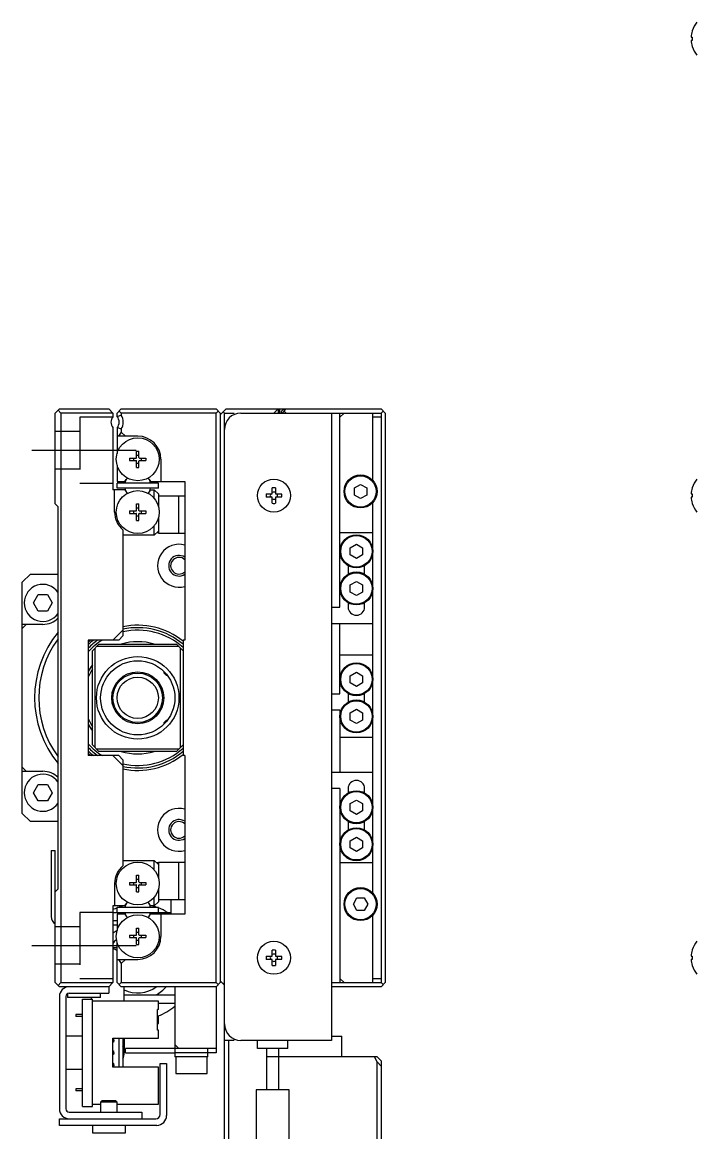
# Model space of a CAD drawing. Extents: x 0 to 718, y -8 to 403.
# Drawn here: x 0 to 81.8, y 239.9 to 374.4 of the extents above; entities that cross this region are included whole.
import ezdxf

# ---------------------------------------------------------------- set-up
doc = ezdxf.new("R2010")
doc.units = 0
doc.header["$LTSCALE"] = 0.5
doc.linetypes.add('CENTER', pattern=[50.8, 31.75, -6.35, 6.35, -6.35])
doc.linetypes.add('DASHED', pattern=[19.05, 12.7, -6.35])
for name, color, linetype in [('MSM_CENTER', 1, 'CENTER'), ('MSM_CONTINUOUS', 7, 'CONTINUOUS'), ('MSM_DASHED', 4, 'DASHED'), ('MSM_NARROW', 5, 'CONTINUOUS')]:
    doc.layers.add(name, color=color, linetype=linetype)

msp = doc.modelspace()

# ---------------------------------------------------------------- linework, layer by layer
at = {"layer": 'MSM_CENTER'}
for p, q in [((1.18, 322.57), (13.83, 322.57)), ((1.18, 262.57), (13.83, 262.57))]:
    msp.add_line(p, q, dxfattribs=at)
at = {"layer": 'MSM_CONTINUOUS'}
for p, q in [((81.19, 373.38), (81.19, 373.36)), ((81.06, 372.63), (81.19, 372.63)), ((81.19, 372.23), (81.06, 372.23)), ((81.19, 372.63), (81.19, 372.23)), ((81.19, 371.5), (81.19, 371.48)), ((4, 327.07), (4.35, 327.42)), ((4, 316.07), (4, 327.07)), ((4.5, 327.57), (4.35, 327.42)), ((4.35, 327.42), (4.7, 327.07)), ((4.5, 327.57), (10.5, 327.57)), ((4.7, 327.07), (4.7, 258.07)), ((11, 327.07), (4.7, 327.07)), ((11, 327.07), (10.5, 327.57)), ((11, 327.07), (11, 326.63)), ((11.5, 327.07), (12, 327.57)), ((11.5, 326.63), (11.5, 327.07)), ((11.75, 327.32), (12, 327.07)), ((12, 327.57), (23.5, 327.57)), ((12, 327.07), (12, 326.8)), ((23.5, 327.07), (12, 327.07)), ((24, 327.07), (23.5, 327.57)), ((23.5, 327.07), (23.75, 327.32)), ((23.5, 258.07), (23.5, 327.07)), ((24.35, 327.22), (24, 326.87)), ((24, 327.07), (24, 258.07)), ((24.7, 327.57), (24.35, 327.22)), ((24.35, 327.22), (24.5, 327.07)), ((24.5, 327.07), (25.7, 327.07)), ((24.5, 235.57), (24.5, 327.07)), ((24.7, 327.57), (43.5, 327.57)), ((26.5, 327.07), (43.5, 327.07)), ((30.5, 327.07), (31, 327.57)), ((31, 327.57), (31, 327.07)), ((31.2, 327.57), (31.2, 327.07)), ((31.4, 327.17), (31.4, 327.07)), ((32, 327.57), (31.5, 327.07)), ((31.7, 327.47), (31.9, 327.47)), ((31.75, 327.32), (32, 327.07)), ((37.5, 327.07), (37.5, 251.07)), ((38.5, 326.57), (39, 327.07)), ((38.5, 303.57), (38.5, 327.07)), ((42.5, 318.89), (42.5, 327.07)), ((44, 327.07), (43.5, 327.57)), ((43.5, 327.07), (43.75, 327.32)), ((43.5, 327.07), (43.5, 258.07)), ((44, 327.07), (44, 258.07)), ((12, 326.8), (11.5, 326.63)), ((43.5, 326.57), (42.5, 326.57)), ((11, 325.31), (11, 317.77)), ((12, 325.14), (11.5, 325.31)), ((11.5, 325.31), (11.5, 322.18)), ((12, 324.77), (11.65, 324.27)), ((12, 325.14), (12, 324.77)), ((12.5, 324.27), (12, 324.77)), ((14, 324.27), (11.5, 324.27)), ((13, 321.61), (13.8, 321.61)), ((13, 321.61), (13, 321.32)), ((13.53, 321.32), (13.53, 321.61)), ((13.86, 322.47), (14.15, 322.47)), ((13.86, 321.67), (13.86, 322.47)), ((14.15, 321.94), (13.86, 321.94)), ((14.15, 321.67), (14.15, 322.47)), ((14.21, 321.61), (15, 321.61)), ((14.47, 321.32), (14.47, 321.61)), ((15, 321.61), (15, 321.32)), ((11.5, 320.75), (11.5, 318.77)), ((13, 321.32), (13.8, 321.32)), ((13.86, 320.47), (13.86, 321.26)), ((13.86, 321), (14.15, 321)), ((13.86, 320.47), (14.15, 320.47)), ((14.15, 320.47), (14.15, 321.26)), ((14.21, 321.32), (15, 321.32)), ((16.8, 321.47), (16.8, 318.77)), ((12.45, 318.77), (12.6, 319.03)), ((15.4, 319.03), (15.55, 318.77)), ((12.45, 317.77), (11, 317.77)), ((11.2, 315.07), (11.2, 317.77)), ((11.5, 318.77), (12.45, 318.77)), ((11.5, 317.97), (11.5, 318.57)), ((16.5, 318.57), (11.5, 318.57)), ((16.5, 317.97), (11.5, 317.97)), ((12.45, 317.77), (12.58, 317.54)), ((15.55, 317.77), (15.42, 317.54)), ((15.55, 318.77), (19.7, 318.77)), ((15.55, 317.77), (16, 317.77)), ((16, 316.73), (16, 317.77)), ((16.5, 317.27), (16, 317.77)), ((16.5, 317.97), (16.5, 318.57)), ((19.7, 318.77), (19.7, 299.57)), ((30.3, 317.27), (30.3, 318)), ((30.7, 318), (30.7, 317.27)), ((40.25, 318), (41, 318.43)), ((40.25, 317.13), (40.25, 318)), ((41, 318.43), (41.75, 318)), ((41.75, 318), (41.75, 317.13)), ((81.19, 318.02), (81.19, 318)), ((16.5, 317.27), (16.5, 315.78)), ((19.7, 317.02), (16.5, 317.02)), ((19, 312.52), (19, 317.02)), ((29.57, 317.27), (30.3, 317.27)), ((30.3, 316.87), (29.57, 316.87)), ((30.3, 316.14), (30.3, 316.87)), ((30.7, 317.27), (31.43, 317.27)), ((31.43, 316.87), (30.7, 316.87)), ((30.7, 316.87), (30.7, 316.14)), ((41, 316.7), (40.25, 317.13)), ((41.75, 317.13), (41, 316.7)), ((42.5, 268.89), (42.5, 316.24)), ((81.06, 317.27), (81.19, 317.27)), ((81.19, 316.87), (81.06, 316.87)), ((81.19, 317.27), (81.19, 316.87)), ((4.35, 315.72), (4, 316.07)), ((4.35, 269.42), (4.35, 315.72)), ((13, 315.21), (13.8, 315.21)), ((13, 315.21), (13, 314.92)), ((13, 314.92), (13.8, 314.92)), ((13.53, 314.92), (13.53, 315.21)), ((13.86, 316.07), (14.15, 316.07)), ((13.86, 315.27), (13.86, 316.07)), ((14.15, 315.54), (13.86, 315.54)), ((14.15, 315.27), (14.15, 316.07)), ((14.21, 315.21), (15, 315.21)), ((14.21, 314.92), (15, 314.92)), ((14.47, 314.92), (14.47, 315.21)), ((15, 315.21), (15, 314.92)), ((81.19, 316.14), (81.19, 316.12)), ((13.86, 314.07), (13.86, 314.86)), ((13.86, 314.6), (14.15, 314.6)), ((13.86, 314.07), (14.15, 314.07)), ((14.15, 314.07), (14.15, 314.86)), ((16.5, 314.35), (16.5, 312.52)), ((12.2, 312.92), (12.2, 300.07)), ((16, 312.27), (12.2, 312.27)), ((16, 312.27), (16, 313.41)), ((16, 312.27), (16.5, 312.77)), ((16.5, 312.57), (16.3, 312.57)), ((16.5, 312.52), (19.7, 312.52)), ((42.5, 312.57), (38.5, 312.57)), ((39.75, 310.75), (40.5, 311.18)), ((40.5, 311.18), (41.25, 310.75)), ((39.75, 309.88), (39.75, 310.75)), ((40.5, 309.45), (39.75, 309.88)), ((41.25, 309.88), (40.5, 309.45)), ((41.25, 310.75), (41.25, 309.88)), ((39.5, 308.58), (39.5, 307.55)), ((41.5, 307.55), (41.5, 308.58)), ((1, 307.57), (0, 306.57)), ((1, 307.57), (4.35, 307.57)), ((0, 278.57), (0, 306.57)), ((39.75, 306.25), (40.5, 306.68)), ((39.75, 305.38), (39.75, 306.25)), ((40.5, 306.68), (41.25, 306.25)), ((41.25, 306.25), (41.25, 305.38)), ((1.35, 304.07), (1.92, 305.07)), ((1.92, 305.07), (3.08, 305.07)), ((3.08, 305.07), (3.65, 304.07)), ((40.5, 304.95), (39.75, 305.38)), ((41.25, 305.38), (40.5, 304.95)), ((1.92, 303.07), (1.35, 304.07)), ((3.08, 303.07), (1.92, 303.07)), ((3.65, 304.07), (3.08, 303.07)), ((37.5, 303.57), (38.5, 303.57)), ((39.5, 304.08), (39.5, 303.57)), ((41.5, 303.57), (41.5, 304.08)), ((0, 300.97), (0.5, 301.47)), ((2.5, 301.47), (0, 301.47)), ((37.5, 301.57), (42.5, 301.57)), ((38.5, 293.07), (38.5, 301.57)), ((10.99, 299.57), (12.2, 300.77)), ((11.7, 299.57), (8, 299.57)), ((8, 299.57), (8, 285.57)), ((8.5, 298.27), (9.3, 299.07)), ((19, 298.77), (9, 298.77)), ((9.3, 299.07), (18.7, 299.07)), ((12.2, 300.07), (11.7, 299.57)), ((18.7, 299.07), (19.5, 298.27)), ((19.5, 299.57), (19.5, 285.57)), ((19.7, 299.57), (19.5, 299.57)), ((8.5, 286.87), (8.5, 298.27)), ((8.8, 298.57), (8.8, 286.57)), ((19.2, 286.57), (19.2, 298.57)), ((38.5, 297.77), (42.5, 297.77)), ((17.2, 295.54), (17.2, 295.73)), ((17.2, 295.54), (17.43, 295.32)), ((17.43, 295.49), (17.43, 295.32)), ((17.43, 295.32), (17.56, 295.32)), ((39.75, 295.25), (40.5, 295.68)), ((39.75, 294.38), (39.75, 295.25)), ((40.5, 295.68), (41.25, 295.25)), ((41.25, 295.25), (41.25, 294.38)), ((40.5, 293.95), (39.75, 294.38)), ((41.25, 294.38), (40.5, 293.95)), ((37.5, 293.07), (38.5, 293.07)), ((39.5, 293.08), (39.5, 292.05)), ((41.5, 292.05), (41.5, 293.08)), ((38.5, 291.07), (37.5, 291.07)), ((38.5, 291.07), (38.5, 283.57)), ((39.75, 290.75), (40.5, 291.18)), ((39.75, 289.88), (39.75, 290.75)), ((40.5, 291.18), (41.25, 290.75)), ((41.25, 290.75), (41.25, 289.88)), ((17.43, 289.82), (17.2, 289.59)), ((17.2, 289.4), (17.2, 289.59)), ((17.43, 289.82), (17.43, 289.65)), ((17.56, 289.82), (17.43, 289.82)), ((40.5, 289.45), (39.75, 289.88)), ((41.25, 289.88), (40.5, 289.45)), ((9.3, 286.07), (8.5, 286.87)), ((19.5, 286.87), (18.7, 286.07)), ((42.5, 287.77), (38.5, 287.77)), ((11.7, 285.57), (8, 285.57)), ((9, 286.37), (19, 286.37)), ((18.7, 286.07), (9.3, 286.07)), ((12.2, 284.36), (10.99, 285.57)), ((11.7, 285.57), (12.2, 285.07)), ((19.7, 285.57), (19.5, 285.57)), ((19.7, 285.57), (19.7, 266.37)), ((0.5, 283.67), (0, 284.17)), ((12.2, 285.07), (12.2, 272.21)), ((0, 283.67), (2.5, 283.67)), ((37.5, 283.57), (42.5, 283.57)), ((1.35, 281.07), (1.92, 282.07)), ((1.92, 282.07), (3.08, 282.07)), ((3.08, 282.07), (3.65, 281.07)), ((38.5, 281.57), (37.5, 281.57)), ((38.5, 281.57), (38.5, 258.07)), ((39.5, 281.57), (39.5, 281.05)), ((41.5, 281.05), (41.5, 281.57)), ((1.92, 280.07), (1.35, 281.07)), ((3.08, 280.07), (1.92, 280.07)), ((3.65, 281.07), (3.08, 280.07)), ((39.75, 279.75), (40.5, 280.18)), ((40.5, 280.18), (41.25, 279.75)), ((0, 278.57), (1, 277.57)), ((39.75, 278.88), (39.75, 279.75)), ((40.5, 278.45), (39.75, 278.88)), ((41.25, 278.88), (40.5, 278.45)), ((41.25, 279.75), (41.25, 278.88)), ((4.35, 277.57), (1, 277.57)), ((39.5, 277.58), (39.5, 276.55)), ((41.5, 276.55), (41.5, 277.58)), ((39.75, 275.25), (40.5, 275.68)), ((39.75, 274.38), (39.75, 275.25)), ((40.5, 275.68), (41.25, 275.25)), ((41.25, 275.25), (41.25, 274.38)), ((3.5, 274.07), (4, 274.07)), ((3.5, 274.07), (3.5, 266.07)), ((4, 269.07), (4, 274.07)), ((40.5, 273.95), (39.75, 274.38)), ((41.25, 274.38), (40.5, 273.95)), ((12.2, 272.87), (16, 272.87)), ((16, 271.73), (16, 272.87)), ((16.5, 272.37), (16, 272.87)), ((16.5, 272.57), (16.3, 272.57)), ((16.5, 272.62), (16.5, 270.78)), ((19.7, 272.62), (16.5, 272.62)), ((19, 268.12), (19, 272.62)), ((42.5, 272.57), (38.5, 272.57)), ((13.86, 271.07), (14.15, 271.07)), ((13.86, 270.27), (13.86, 271.07)), ((14.15, 270.54), (13.86, 270.54)), ((14.15, 270.27), (14.15, 271.07)), ((4, 269.07), (4.35, 269.42)), ((11.2, 270.07), (11.2, 267.37)), ((13, 270.21), (13.8, 270.21)), ((13, 270.21), (13, 269.92)), ((13, 269.92), (13.8, 269.92)), ((13.53, 269.92), (13.53, 270.21)), ((13.86, 269.07), (13.86, 269.86)), ((13.86, 269.6), (14.15, 269.6)), ((14.15, 269.07), (14.15, 269.86)), ((14.21, 270.21), (15, 270.21)), ((14.21, 269.92), (15, 269.92)), ((14.47, 269.92), (14.47, 270.21)), ((15, 270.21), (15, 269.92)), ((16.5, 269.35), (16.5, 267.87)), ((4, 258.07), (4, 269.07)), ((13.86, 269.07), (14.15, 269.07)), ((16, 267.37), (16, 268.41)), ((16, 267.37), (16.5, 267.87)), ((16.5, 268.12), (19.7, 268.12)), ((18, 268.12), (18, 266.37)), ((40.13, 267.57), (40.57, 268.32)), ((40.57, 268.32), (41.43, 268.32)), ((41.43, 268.32), (41.87, 267.57)), ((11, 267.37), (11, 258.07)), ((12.45, 267.37), (11, 267.37)), ((11, 266.57), (18, 266.57)), ((11.5, 266.57), (11.5, 267.17)), ((16.5, 267.17), (11.5, 267.17)), ((12.45, 267.37), (12.58, 267.59)), ((15.55, 267.37), (15.42, 267.59)), ((16, 267.37), (15.55, 267.37)), ((16.5, 266.57), (16.5, 267.17)), ((40.57, 266.82), (40.13, 267.57)), ((41.43, 266.82), (40.57, 266.82)), ((41.87, 267.57), (41.43, 266.82)), ((11, 265.57), (11.5, 265.57)), ((12.45, 266.37), (11.5, 266.37)), ((11.5, 266.37), (11.5, 264.38)), ((12.45, 266.37), (12.6, 266.11)), ((15.4, 266.11), (15.55, 266.37)), ((19.7, 266.37), (15.55, 266.37)), ((16.8, 266.37), (16.8, 263.67)), ((42.5, 258.07), (42.5, 266.24)), ((11, 265.07), (11.5, 265.07)), ((13, 263.81), (13.8, 263.81)), ((13, 263.81), (13, 263.52)), ((13.53, 263.52), (13.53, 263.81)), ((13.86, 264.67), (14.15, 264.67)), ((13.86, 263.87), (13.86, 264.67)), ((14.15, 264.14), (13.86, 264.14)), ((14.15, 263.87), (14.15, 264.67)), ((14.21, 263.81), (15, 263.81)), ((14.47, 263.52), (14.47, 263.81)), ((15, 263.81), (15, 263.52)), ((11.5, 258.07), (11.5, 262.95)), ((13, 263.52), (13.8, 263.52)), ((13.86, 262.67), (13.86, 263.46)), ((13.86, 263.2), (14.15, 263.2)), ((13.86, 262.67), (14.15, 262.67)), ((14.15, 262.67), (14.15, 263.46)), ((14.21, 263.52), (15, 263.52)), ((11.5, 262.29), (11, 262.29)), ((29.57, 261.27), (30.3, 261.27)), ((30.3, 261.27), (30.3, 262)), ((30.7, 262), (30.7, 261.27)), ((30.7, 261.27), (31.43, 261.27)), ((81.06, 261.27), (81.19, 261.27)), ((81.19, 262.02), (81.19, 262)), ((81.19, 261.27), (81.19, 260.87)), ((11.5, 260.87), (14, 260.87)), ((11.65, 260.87), (12, 260.37)), ((12, 260.37), (12.5, 260.87)), ((12, 260.37), (12, 258.07)), ((30.3, 260.87), (29.57, 260.87)), ((30.3, 260.14), (30.3, 260.87)), ((31.43, 260.87), (30.7, 260.87)), ((30.7, 260.87), (30.7, 260.14)), ((81.19, 260.87), (81.06, 260.87)), ((81.19, 260.14), (81.19, 260.12)), ((39, 258.07), (38.5, 258.57)), ((42.5, 258.57), (43.5, 258.57)), ((4.5, 257.57), (4, 258.07)), ((4.7, 258.07), (4.35, 257.72)), ((10.5, 257.57), (4.5, 257.57)), ((4.7, 258.07), (11, 258.07)), ((10.5, 257.57), (11, 258.07)), ((10.5, 257.57), (10.5, 256.77)), ((12, 257.57), (11.5, 258.07)), ((12, 258.07), (11.75, 257.82)), ((12, 258.07), (23.5, 258.07)), ((23.5, 257.57), (12, 257.57)), ((12.35, 255.82), (12.35, 257.57)), ((18.5, 257.57), (18.5, 249.07)), ((23.75, 257.82), (23.5, 258.07)), ((23.5, 257.57), (24, 258.07)), ((23.5, 257.57), (23.5, 249.57)), ((24, 258.27), (24.5, 257.77)), ((24.5, 258.07), (24.35, 257.92)), ((37.5, 258.07), (43.5, 258.07)), ((43.5, 257.57), (37.5, 257.57)), ((43.75, 257.82), (43.5, 258.07)), ((43.5, 257.57), (44, 258.07)), ((4.5, 256.37), (4.5, 242.77)), ((5.3, 256.37), (5.3, 242.77)), ((5.5, 256.71), (5.5, 256.27)), ((9.5, 256.27), (5.5, 256.27)), ((5.7, 256.77), (10.5, 256.77)), ((7.3, 243.07), (7.3, 256.07)), ((7.3, 256.07), (8.5, 256.07)), ((8.35, 256.27), (8.35, 256.07)), ((8.5, 243.07), (8.5, 256.07)), ((16.5, 255.82), (8.5, 255.82)), ((9.5, 256.27), (9.5, 256.77)), ((12.35, 256.57), (18.5, 256.57)), ((16.5, 254.82), (16.5, 255.82)), ((16.4, 252.32), (16.4, 254.82)), ((16.5, 254.82), (16.4, 254.82)), ((16.5, 255.57), (18.5, 255.57)), ((6.5, 254.19), (6.5, 253.94)), ((7.3, 254.19), (6.5, 254.19)), ((7.3, 253.94), (6.5, 253.94)), ((16.4, 254.02), (16.5, 254.02)), ((16.4, 253.64), (16.5, 253.64)), ((16.4, 253.49), (16.5, 253.49)), ((16.4, 253.12), (16.5, 253.12)), ((16.5, 253.12), (16.5, 254.02)), ((16.5, 252.32), (16.4, 252.32)), ((16.5, 251.32), (16.5, 252.32)), ((7.3, 251.57), (5.3, 251.57)), ((11, 247.82), (11, 251.32)), ((11, 251.32), (16.5, 251.32)), ((11.7, 251.32), (11.7, 247.82)), ((12.2, 251.32), (12.2, 247.82)), ((12.35, 251.32), (12.35, 249.57)), ((19, 250.07), (18.5, 250.57)), ((25.7, 251.07), (24.5, 251.07)), ((25, 251.07), (25, 235.57)), ((37.5, 251.07), (26.5, 251.07)), ((28.5, 250.07), (28.5, 251.07)), ((32.2, 250.07), (32.2, 251.07)), ((37.5, 251.57), (38.75, 251.57)), ((38.75, 249.07), (38.75, 251.57)), ((12.5, 249.57), (12.5, 250.07)), ((23.5, 250.07), (12.5, 250.07)), ((12.5, 249.57), (18.5, 249.57)), ((22.5, 249.57), (18.5, 249.57)), ((22.5, 249.07), (18.5, 249.07)), ((18.6, 249.07), (18.6, 247.07)), ((22.4, 247.07), (22.4, 249.07)), ((22.5, 249.07), (22.5, 250.07)), ((23.5, 249.57), (22.5, 249.57)), ((32.2, 250.07), (28.5, 250.07)), ((29.6, 250.07), (29.6, 245.07)), ((43, 249.07), (29.6, 249.07)), ((31.1, 245.07), (31.1, 250.07)), ((43, 248.45), (42.69, 249.07)), ((43, 249.07), (43.5, 248.57)), ((16.5, 247.82), (11, 247.82)), ((16.5, 243.32), (16.5, 247.82)), ((16.7, 248.27), (17.5, 248.27)), ((16.7, 242.07), (16.7, 248.27)), ((17.5, 248.27), (17.5, 241.97)), ((43, 235.57), (43, 248.45)), ((43.5, 247.95), (43, 248.45)), ((43.5, 248.57), (43.5, 235.57)), ((5.3, 247.57), (7.3, 247.57)), ((18.6, 247.07), (22.4, 247.07)), ((6.5, 245.19), (6.5, 244.94)), ((7.3, 245.19), (6.5, 245.19)), ((7.3, 244.94), (6.5, 244.94)), ((32.35, 245.07), (28.35, 245.07)), ((28.35, 245.07), (28.35, 223.87)), ((32.35, 223.87), (32.35, 245.07)), ((9.7, 243.77), (9.5, 243.57)), ((11.5, 243.57), (9.5, 243.57)), ((9.5, 243.57), (9.5, 242.37)), ((9.7, 243.77), (11.3, 243.77)), ((11.5, 243.57), (11.3, 243.77)), ((11.5, 242.37), (11.5, 243.57)), ((5.7, 242.37), (14.5, 242.37)), ((7.3, 243.07), (8.5, 243.07)), ((8.5, 243.32), (9.5, 243.32)), ((11.5, 243.32), (16.5, 243.32)), ((14.5, 242.37), (14.5, 241.57)), ((4.5, 240.77), (4.5, 241.57)), ((4.5, 241.57), (16.2, 241.57)), ((16.3, 240.77), (4.5, 240.77)), ((8.5, 240.77), (8.5, 239.87)), ((8.5, 239.87), (12.5, 239.87)), ((12.5, 239.87), (12.5, 240.77))]:
    msp.add_line(p, q, dxfattribs=at)
for centre, radius in [((14, 321.47), 2.6), ((30.5, 317.07), 2), ((41, 317.57), 2), ((41, 317.57), 1.9), ((14, 315.07), 2.6), ((40.5, 310.32), 2), ((40.5, 310.32), 1.9), ((40.5, 305.82), 2), ((40.5, 305.82), 1.9), ((14, 292.57), 5), ((14, 292.57), 4.5), ((40.5, 294.82), 2), ((40.5, 294.82), 1.9), ((14, 292.57), 3.15), ((14, 292.57), 3), ((40.5, 290.32), 2), ((40.5, 290.32), 1.9), ((40.5, 279.32), 2), ((40.5, 279.32), 1.9), ((40.5, 274.82), 2), ((40.5, 274.82), 1.9), ((14, 270.07), 2.6), ((41, 267.57), 2), ((41, 267.57), 1.9), ((14, 263.67), 2.6), ((30.5, 261.07), 2)]:
    msp.add_circle(centre, radius, dxfattribs=at)
for centre, radius, start, end in [((84.25, 372.43), 3.2, 141.3178, 162.73), ((84.25, 372.43), 3.19, 163.0947, 176.4096), ((84.25, 372.43), 3.19, 183.5904, 196.9053), ((84.25, 372.43), 3.2, 197.27, 218.6822), ((26.5, 325.07), 2, 90, 180), ((31.7, 327.17), 0.3, 90, 180), ((11.75, 325.97), 1, 138.5904, 221.4096), ((10.75, 325.97), 1, 318.5904, 41.4096), ((10.75, 325.97), 1.5, 326.4427, 33.5573), ((14, 321.47), 2.8, 0, 90), ((13.8, 321.67), 0.06, 270, 0), ((14.21, 321.67), 0.06, 180, 270), ((13.8, 321.26), 0.06, 0, 90), ((14.21, 321.26), 0.06, 90, 180), ((14, 318.27), 1.59, 143.8028, 169.1069), ((14.12, 318.15), 1.75, 142.994, 150), ((13.89, 318.15), 1.75, 30, 37.006), ((14, 318.27), 1.59, 10.8931, 36.1972), ((84.25, 317.07), 3.2, 141.3178, 162.73), ((14, 318.27), 1.59, 190.8931, 216.1972), ((14, 318.27), 1.59, 323.8028, 349.1069), ((30.5, 317.07), 0.95, 77.8468, 102.1532), ((84.25, 317.07), 3.19, 163.0947, 176.4096), ((14.12, 318.38), 1.75, 208.6217, 217.006), ((13.89, 318.38), 1.75, 322.994, 331.3783), ((30.5, 317.07), 0.95, 167.8468, 192.1532), ((30.5, 317.07), 0.435, 152.6335, 207.3665), ((30.5, 317.07), 0.435, 62.6335, 117.3665), ((30.5, 317.07), 0.435, 242.6335, 297.3665), ((30.5, 317.07), 0.435, 332.6335, 27.3665), ((30.5, 317.07), 0.95, 347.8468, 12.1532), ((84.25, 317.07), 3.19, 183.5903, 196.9053), ((14, 315.07), 2.8, 180, 229.9948), ((13.8, 315.27), 0.06, 270, 0), ((13.8, 314.86), 0.06, 0, 90), ((14.21, 315.27), 0.06, 180, 270), ((14.21, 314.86), 0.06, 90, 180), ((30.5, 317.07), 0.95, 257.8468, 282.1532), ((84.25, 317.07), 3.2, 197.27, 218.6822), ((19, 308.57), 2.6, 74.3815, 285.6185), ((19, 308.57), 1.01, 45.9346, 314.0654), ((2.5, 304.07), 2.25, 34.6921, 325.3079), ((40.5, 303.57), 1, 180, 0), ((2.5, 304.07), 2.6, 270, 315.3603), ((14, 292.57), 12.5, 140.5338, 219.4662), ((14, 292.57), 8.8, 51.3178, 101.8029), ((14, 292.57), 8.5, 49.6798, 102.2258), ((14, 292.57), 8.2, 47.8764, 102.6804), ((14, 292.57), 12, 143.5298, 216.4702), ((14, 292.57), 8.5, 124.5603, 134.9009), ((14, 292.57), 8.2, 121.3881, 137.0297), ((14, 292.57), 9, 128.9424, 131.8103), ((14, 292.57), 8.8, 127.3018, 132.9859), ((14, 292.57), 6.8, 72.9174, 107.0826), ((14, 292.57), 6.8, 143.9811, 151.9275), ((14, 292.57), 6.5, 147.7958, 157.3801), ((14, 292.57), 6.5, 202.6199, 212.2042), ((14, 292.57), 6.8, 208.0725, 216.0189), ((14, 292.57), 8.2, 222.9703, 238.6119), ((14, 292.57), 8.5, 225.0991, 235.4397), ((14, 292.57), 8.8, 227.0141, 232.6982), ((14, 292.57), 9, 228.1897, 231.0576), ((14, 292.57), 6.8, 252.9174, 287.0826), ((14, 292.57), 8.2, 257.3196, 312.1236), ((14, 292.57), 8.5, 257.7742, 310.3202), ((14, 292.57), 8.8, 258.1971, 308.6822), ((2.5, 281.07), 2.25, 34.6921, 325.3079), ((2.5, 281.07), 2.6, 44.6397, 90), ((40.5, 281.57), 1, 0, 180), ((19, 276.57), 2.6, 74.3815, 285.6185), ((19, 276.57), 1.01, 45.9346, 314.0654), ((14, 270.07), 2.8, 130.0052, 180), ((13.8, 270.27), 0.06, 270, 0), ((13.8, 269.86), 0.06, 0, 90), ((14.21, 270.27), 0.06, 180, 270), ((14.21, 269.86), 0.06, 90, 180), ((14, 266.87), 1.59, 143.8028, 169.1069), ((14.12, 266.75), 1.75, 142.994, 151.3783), ((13.89, 266.75), 1.75, 28.6217, 37.006), ((14, 266.87), 1.59, 10.8931, 36.1972), ((14, 260.57), 7, 110.9248, 115.3769), ((14, 260.57), 7, 103.7291, 109.463), ((14, 266.87), 1.59, 190.8931, 216.1972), ((14, 266.87), 1.59, 323.8028, 349.1069), ((14, 260.57), 7, 70.537, 76.2709), ((14, 260.57), 7, 58.9973, 69.0752), ((4.5, 266.07), 1, 180, 240.0001), ((14.12, 266.98), 1.75, 210, 217.006), ((13.89, 266.98), 1.75, 322.994, 330), ((14, 260.57), 4.57, 123.1038, 131.0301), ((13.8, 263.87), 0.06, 270, 0), ((14.21, 263.87), 0.06, 180, 270), ((14, 260.57), 3.75, 133.3295, 143.1301), ((13.8, 263.46), 0.06, 0, 90), ((14, 263.67), 2.8, 270, 0), ((14.21, 263.46), 0.06, 90, 180), ((84.25, 261.07), 3.2, 141.3178, 162.73), ((10.35, 260.29), 2, 54.9004, 71.0344), ((30.5, 261.07), 0.95, 167.8468, 192.1532), ((30.5, 261.07), 0.435, 152.6335, 207.3665), ((30.5, 261.07), 0.95, 77.8468, 102.1532), ((30.5, 261.07), 0.435, 62.6335, 117.3665), ((30.5, 261.07), 0.435, 332.6335, 27.3665), ((30.5, 261.07), 0.95, 347.8468, 12.1532), ((84.25, 261.07), 3.19, 163.0947, 176.4096), ((30.5, 261.07), 0.435, 242.6335, 297.3665), ((30.5, 261.07), 0.95, 257.8468, 282.1532), ((84.25, 261.07), 3.19, 183.5903, 196.9053), ((84.25, 261.07), 3.2, 197.27, 218.6822), ((5.7, 256.37), 1.2, 90, 180), ((14, 260.57), 3.75, 243.8961, 306.8699), ((14, 260.57), 4.57, 298.9226, 318.9699), ((5.7, 256.37), 0.4, 90, 180), ((14, 260.57), 7, 290.6561, 310.0052), ((26.5, 253.07), 2, 180, 270), ((10.9, 251.07), 0.25, 293.5782, 66.4218), ((10.35, 249.57), 2, 337.6684, 22.3316), ((10.9, 249.57), 0.25, 293.5782, 66.4218), ((10.9, 248.07), 0.25, 293.5782, 66.4218), ((5.7, 242.77), 1.2, 180, 270), ((5.7, 242.77), 0.4, 180, 270), ((16.2, 242.07), 0.5, 270, 0), ((16.3, 241.97), 1.2, 270, 0)]:
    msp.add_arc(centre, radius, start, end, dxfattribs=at)
at = {"layer": 'MSM_DASHED'}
for p, q in [((10.95, 326.57), (7, 326.57)), ((7, 326.57), (7, 318.57)), ((7, 324.82), (4, 324.82)), ((4, 320.32), (7, 320.32)), ((7, 318.57), (11, 318.57)), ((7, 266.57), (7, 258.57)), ((11, 266.57), (7, 266.57)), ((7, 264.82), (4, 264.82)), ((4, 260.32), (7, 260.32)), ((7, 258.57), (11, 258.57))]:
    msp.add_line(p, q, dxfattribs=at)
at = {"layer": 'MSM_NARROW'}
msp.add_circle((14, 292.57), 2.5, dxfattribs=at)
for centre in [(19, 308.57), (19, 276.57)]:
    msp.add_arc(centre, 1.25, 55.9442, 304.0558, dxfattribs=at)

doc.saveas('drawing.dxf')
